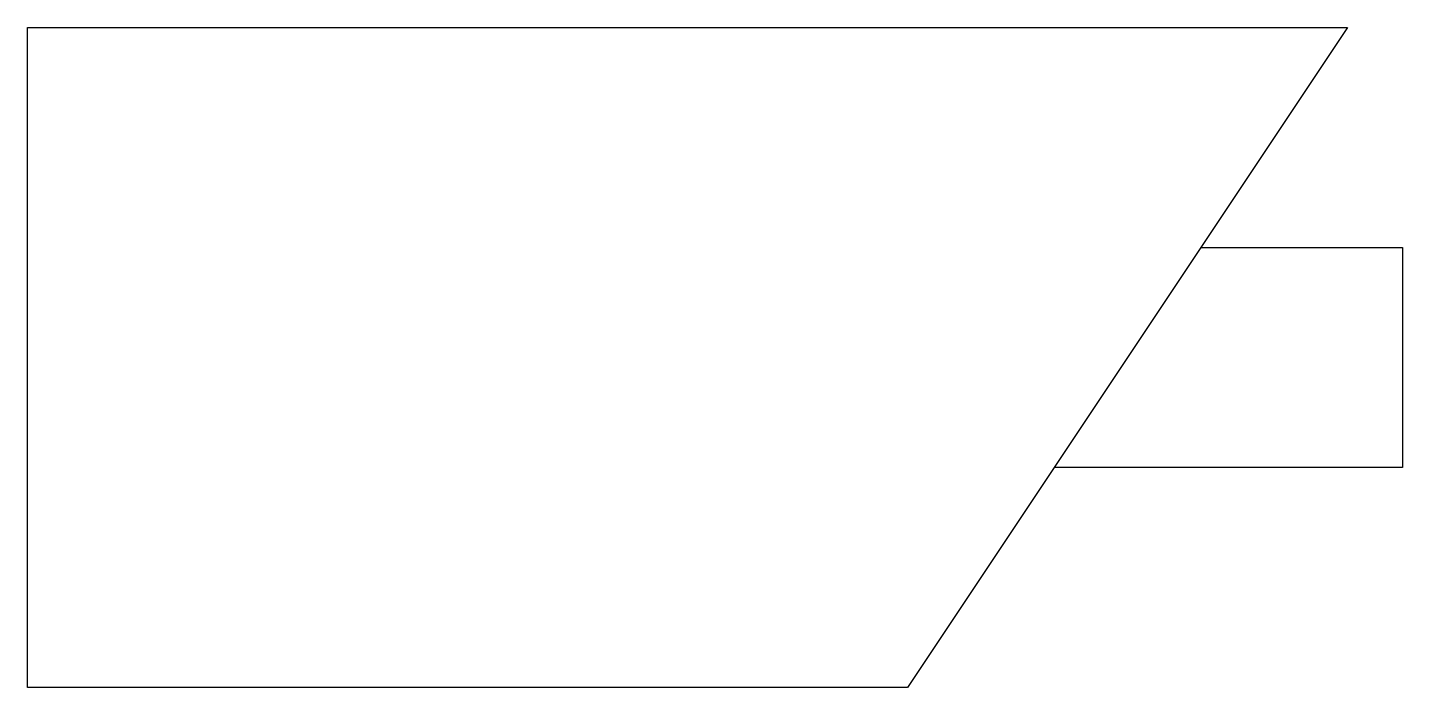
# Model space of a CAD drawing. Header units: millimetres. Extents: x -3 to 3.25, y -1.5 to 1.5.
import ezdxf

# ---------------------------------------------------------------- set-up
doc = ezdxf.new("R2010")
doc.units = ezdxf.units.MM

msp = doc.modelspace()

# ---------------------------------------------------------------- linework, layer by layer
at = {"linetype": 'Continuous', "transparency": 33554687}
for p, q in [((-3, -1.5), (-3, 1.5)), ((-3, 1.5), (3, 1.5)), ((3, 1.5), (1, -1.5)), ((2.3333, 0.5), (3.25, 0.5)), ((3.25, 0.5), (3.25, -0.5)), ((3.25, -0.5), (1.6667, -0.5)), ((1, -1.5), (-3, -1.5))]:
    msp.add_line(p, q, dxfattribs=at)

doc.saveas('drawing.dxf')
